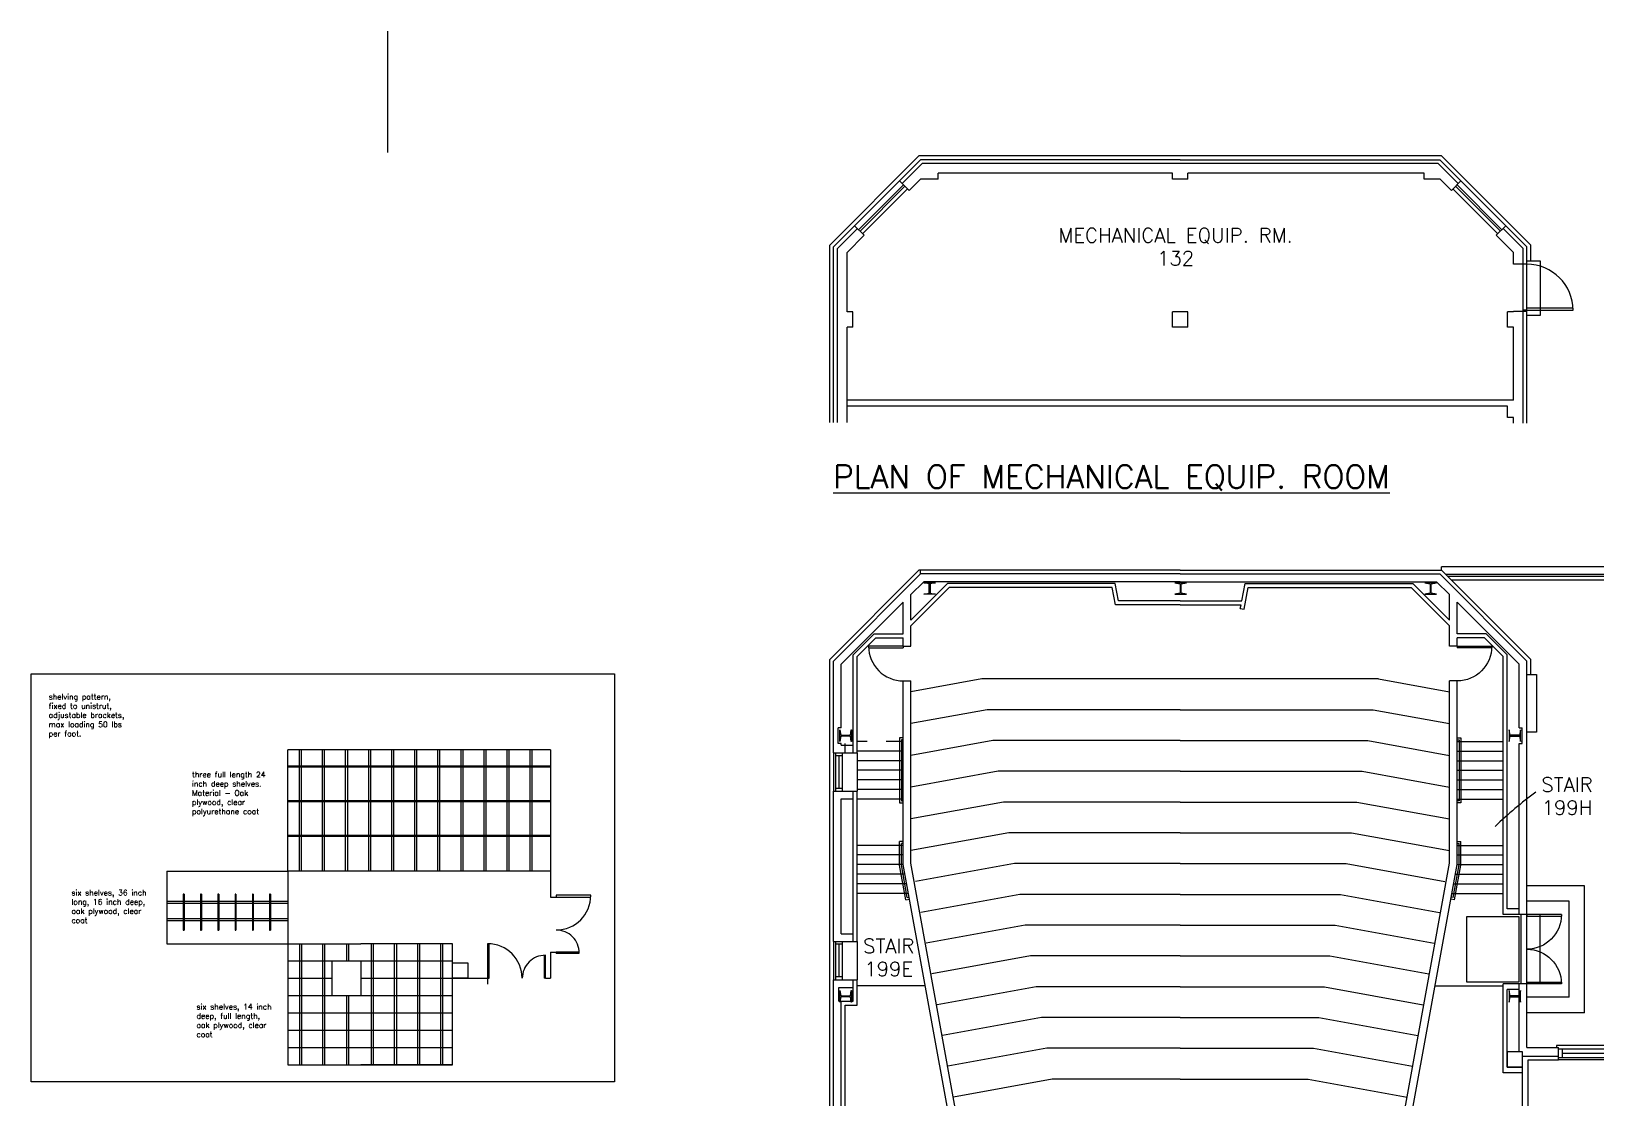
# Model space of a CAD drawing. Extents: x -337 to 2834, y 93 to 2794.
# Drawn here: x -337 to 1290, y 1686 to 2794 of the extents above; entities that cross this region are included whole.
import ezdxf
from ezdxf.enums import TextEntityAlignment as Align

# ---------------------------------------------------------------- set-up
doc = ezdxf.new("R2010")
doc.units = 0
doc.header["$LTSCALE"] = 40
doc.header["$MEASUREMENT"] = 0
doc.layers.get('0').update_dxf_attribs({"linetype": 'CONTINUOUS'})
doc.layers.get('Defpoints').update_dxf_attribs({"linetype": 'CONTINUOUS'})
for name, color, linetype in [('A-AREA-IDEN', 3, 'CONTINUOUS'), ('A-DOOR', 7, 'CONTINUOUS'), ('A-FLOR-IDEN', 7, 'CONTINUOUS'), ('A-FLOR-STRS', 7, 'CONTINUOUS'), ('A-GLAZ', 2, 'CONTINUOUS'), ('A-STRS-RAIL', 7, 'CONTINUOUS'), ('A-WALL', 7, 'CONTINUOUS'), ('S-COLS', 3, 'CONTINUOUS')]:
    doc.layers.add(name, color=color, linetype=linetype)
doc.styles.add('SIMPLEX', font='simplex', dxfattribs={"height": 23})
doc.dimstyles.get("Standard").update_dxf_attribs({"dimtxt": 0.18, "dimasz": 0.18, "dimexe": 0.18, "dimexo": 0.0625, "dimgap": 0.09, "dimtad": 0, "dimtih": 1, "dimtoh": 1, "dimdec": 4, "dimzin": 0, "dimdsep": 46, "dimtxsty": 'Standard', "dimcen": 0.09, "dimadec": 0, "dimazin": 0, "dimtfac": 1, "dimtdec": 4, "dimtofl": 0, "dimtmove": 0, "dimatfit": 3, "dimfxl": 0, "dimtolj": 1, "dimtzin": 0, "dimarcsym": 0})

# ---------------------------------------------------------------- blocks, each defined once
blk = doc.blocks.new('Q')
at = {"layer": 'A-STRS-RAIL', "style": 'SIMPLEX'}
for tag, p in [('ROOM', (2, 4)), ('NUMBER', (2, -15.1))]:
    blk.add_attdef(tag, text='', height=12, dxfattribs=at).set_placement(p, align=Align.CENTER)
blk = doc.blocks.new('AD05A', base_point=(203.035, 424.492))
for p, q in [((203.035, 424.492), (203.084, 424.492)), ((203.035, 424.492), (203.035, 423.492)), ((203.084, 423.493), (203.084, 424.492))]:
    blk.add_line(p, q)
blk.add_arc((203.035, 424.492), 1, 270, 0)
blk = doc.blocks.new('AD04A', base_point=(489.664, 570.31))
for p, q in [((488.664, 571.31), (488.664, 570.31)), ((488.713, 570.31), (488.713, 571.309)), ((490.616, 570.31), (490.616, 571.309)), ((490.664, 571.31), (490.664, 570.31)), ((488.664, 570.31), (488.713, 570.31)), ((490.664, 570.31), (490.616, 570.31))]:
    blk.add_line(p, q)
for centre, start, end in [((488.664, 570.31), 0, 90), ((490.664, 570.31), 90, 180)]:
    blk.add_arc(centre, 1, start, end)
blk = doc.blocks.new('WDO')
at = {"layer": 'A-GLAZ'}
for p, q in [((2681.4, 408.1), (2681.4, 462.1)), ((2683.6, 408.1), (2683.6, 462.1)), ((2683.6, 458.1), (2692.6, 458.1)), ((2688.1, 412.1), (2688.1, 458.1)), ((2692.6, 408.1), (2692.6, 462.1)), ((2696.3, 464.4), (2694.4, 464.4)), ((2696.3, 405.8), (2696.3, 464.4)), ((2683.6, 412.1), (2692.6, 412.1)), ((2694.4, 405.8), (2696.3, 405.8))]:
    blk.add_line(p, q, dxfattribs=at)
at = {"layer": 'A-WALL'}
for p, q in [((2681.4, 462.1), (2694.4, 462.1)), ((2681.4, 408.1), (2694.4, 408.1))]:
    blk.add_line(p, q, dxfattribs=at)
blk = doc.blocks.new('AD03A', base_point=(6.133, 5.024))
for p, q in [((6.133, 6.024), (6.133, 5.024)), ((6.182, 5.024), (6.182, 6.022)), ((6.133, 5.024), (6.182, 5.024))]:
    blk.add_line(p, q)
blk.add_arc((6.133, 5.024), 1, 0, 90)
blk = doc.blocks.new('*D13')
at = {"color": 0, "lineweight": -2}
for p, q in [((-70, 1631.5), (-70, 1662.4)), ((-58, 1631.5), (-58, 1662.4)), ((-70, 1653.4), (-74.5, 1653.4)), ((-72.3, 1651.2), (-67.8, 1655.7)), ((-60.3, 1651.2), (-55.8, 1655.7)), ((-58, 1653.4), (151.2, 1653.4))]:
    blk.add_line(p, q, dxfattribs=at)
at = {"layer": 'Defpoints', "color": 0}
for p in [(-58, 1653.4), (-70, 1625.5), (-58, 1625.5)]:
    blk.add_point(p, dxfattribs=at)
at = {"color": 0, "insert": (51.1, 1666.5), "char_height": 9, "attachment_point": 5}
blk.add_mtext('\\A1;12 to 16 inch from wall', dxfattribs=at)

msp = doc.modelspace()

# ---------------------------------------------------------------- linework, layer by layer
for p, q in [((33.91633, 2668.15228), (33.91633, 2758.15228)), ((-70.04183, 1921.22123), (-70.04183, 2047.22123)), ((-58.04183, 1921.22123), (-58.04183, 2047.22123)), ((-55.90183, 1921.22123), (-55.90183, 2047.22123)), ((-34.04183, 1921.22123), (-34.04183, 2047.22123)), ((-31.90183, 1921.22123), (-31.90183, 2047.22123)), ((-10.04183, 1921.22123), (-10.04183, 2047.22123)), ((-7.90183, 1921.22123), (-7.90183, 2047.22123)), ((13.95817, 1921.22123), (13.95817, 2047.22123)), ((16.09817, 1921.22123), (16.09817, 2047.22123)), ((37.95817, 1921.22123), (37.95817, 2047.22123)), ((40.09817, 1921.22123), (40.09817, 2047.22123)), ((61.95817, 1921.22123), (61.95817, 2047.22123)), ((64.09817, 1921.22123), (64.09817, 2047.22123)), ((85.95817, 1921.22123), (85.95817, 2047.22123)), ((85.95817, 1921.22123), (85.95817, 2047.22123)), ((88.09817, 1921.22123), (88.09817, 2047.22123)), ((88.09817, 1921.22123), (88.09817, 2047.22123)), ((109.95817, 1921.22123), (109.95817, 2047.22123)), ((109.95817, 1921.22123), (109.95817, 2047.22123)), ((112.09817, 1921.22123), (112.09817, 2047.22123)), ((112.09817, 1921.22123), (112.09817, 2047.22123)), ((133.95817, 1921.22123), (133.95817, 2047.22123)), ((136.09817, 1921.22123), (136.09817, 2047.22123)), ((157.95817, 1921.22123), (157.95817, 2047.22123)), ((160.09817, 1921.22123), (160.09817, 2047.22123)), ((181.95817, 1921.22123), (181.95817, 2047.22123)), ((184.09817, 1921.22123), (184.09817, 2047.22123)), ((-196.04183, 1921.22123), (-70.04183, 1921.22123)), ((-196.04183, 1889.90832), (-70.04183, 1889.90832)), ((-196.04183, 1887.76832), (-70.04183, 1887.76832)), ((-179.04183, 1897.22123), (-179.04183, 1859.76832)), ((-178.04183, 1897.22123), (-178.04183, 1859.76832)), ((-161.04183, 1897.22123), (-161.04183, 1859.76832)), ((-160.04183, 1897.22123), (-160.04183, 1859.76832)), ((-143.04183, 1897.22123), (-143.04183, 1859.76832)), ((-142.04183, 1897.22123), (-142.04183, 1859.76832)), ((-125.04183, 1897.22123), (-125.04183, 1859.76832)), ((-124.04183, 1897.22123), (-124.04183, 1859.76832)), ((-107.04183, 1897.22123), (-107.04183, 1859.76832)), ((-106.04183, 1897.22123), (-106.04183, 1859.76832)), ((-89.04183, 1897.22123), (-89.04183, 1859.76832)), ((-88.04183, 1897.22123), (-88.04183, 1859.76832)), ((202.95817, 1894.22123), (208.96045, 1894.22123)), ((-196.04183, 1871.90832), (-70.04183, 1871.90832)), ((-196.04183, 1869.76832), (-70.04183, 1869.76832)), ((-179.04183, 1859.76832), (-178.04183, 1859.76832)), ((-161.04183, 1859.76832), (-160.04183, 1859.76832)), ((-143.04183, 1859.76832), (-142.04183, 1859.76832)), ((-125.04183, 1859.76832), (-124.04183, 1859.76832)), ((-107.04183, 1859.76832), (-106.04183, 1859.76832)), ((-89.04183, 1859.76832), (-88.04183, 1859.76832)), ((-196.04183, 1845.76832), (-70.04183, 1845.76832)), ((-70.04183, 1845.76832), (-70.04183, 1719.76832)), ((-58.04183, 1845.76832), (-58.04183, 1719.76832)), ((-55.90183, 1845.76832), (-55.90183, 1719.76832)), ((-34.04183, 1845.76832), (-34.04183, 1719.76832)), ((-31.90183, 1845.76832), (-31.90183, 1719.76832)), ((-70.04183, 1827.76832), (100.95817, 1827.76832)), ((202.95817, 1837.1051), (208.96045, 1837.1051)), ((-70.04183, 1809.76832), (-24.31476, 1809.76832)), ((5.68524, 1809.76832), (100.95817, 1809.76832)), ((16.95817, 1719.76832), (16.95817, 1809.76832)), ((19.09817, 1719.76832), (19.09817, 1809.76832)), ((40.95817, 1719.76832), (40.95817, 1809.76832)), ((43.09817, 1719.76832), (43.09817, 1809.76832)), ((64.95817, 1719.76832), (64.95817, 1809.76832)), ((67.09817, 1719.76832), (67.09817, 1809.76832)), ((88.95817, 1719.76832), (88.95817, 1809.76832)), ((91.09817, 1719.76832), (91.09817, 1809.76832)), ((100.95817, 1719.76832), (100.95817, 1809.76832)), ((-70.04183, 1791.76832), (100.95817, 1791.76832)), ((-8.85846, 1719.76832), (-8.85846, 1791.76832)), ((-6.71846, 1719.76832), (-6.71846, 1791.76832)), ((-70.04183, 1773.76832), (100.95817, 1773.76832)), ((-70.04183, 1755.76832), (100.95817, 1755.76832)), ((-70.04183, 1737.76832), (100.95817, 1737.76832)), ((-70.04183, 1719.76832), (100.95817, 1719.76832))]:
    msp.add_line(p, q)
msp.add_lwpolyline([(-336.92667, 2126.39303), (269.5962, 2126.39303), (269.5962, 1702.16337), (-336.92667, 1702.16337)], close=True)
at = {"layer": 'A-AREA-IDEN'}
msp.add_arc((1495.37712, 1643.96855), 448.14253, 126.67594069, 133.77275202, dxfattribs=at)
at = {"layer": 'A-DOOR'}
for p, q in [((1156, 1805.93148), (1156, 1873.93148)), ((1156, 1873.93148), (1210, 1873.93148)), ((1210, 1873.93148), (1210, 1805.93148)), ((1212.34362, 1804.01162), (1212.34362, 1876.01162)), ((1218.39123, 1804.01162), (1218.39123, 1876.01162)), ((1210, 1805.93148), (1156, 1805.93148))]:
    msp.add_line(p, q, dxfattribs=at)
at = {"layer": 'A-FLOR-STRS'}
for p, q in [((532.25856, 2055.96574), (521.89123, 2055.96574)), ((569.89123, 2055.96574), (552.00586, 2055.96574)), ((1145.89123, 2055.96574), (1193.89123, 2055.96574)), ((569.89123, 2045.96574), (521.89123, 2045.96574)), ((569.89123, 2035.96574), (521.89123, 2035.96574)), ((1145.89123, 2045.96574), (1193.89123, 2045.96574)), ((1145.89123, 2035.96574), (1193.89123, 2035.96574)), ((569.89123, 2025.96574), (521.89123, 2025.96574)), ((1145.89123, 2025.96574), (1193.89123, 2025.96574)), ((569.89123, 2015.96574), (521.89123, 2015.96574)), ((569.89123, 2005.96574), (521.89123, 2005.96574)), ((1145.89123, 2015.96574), (1193.89123, 2015.96574)), ((1145.89123, 2005.96574), (1193.89123, 2005.96574)), ((569.89123, 1995.96574), (521.89123, 1995.96574)), ((1145.89123, 1995.96574), (1193.89123, 1995.96574)), ((569.89123, 1947.96574), (521.89123, 1947.96574)), ((569.89123, 1937.96574), (521.89123, 1937.96574)), ((1145.89123, 1947.96574), (1193.89123, 1947.96574)), ((1145.89123, 1937.96574), (1193.89123, 1937.96574)), ((569.89123, 1927.96574), (521.89123, 1927.96574)), ((1145.89123, 1927.96574), (1193.89123, 1927.96574)), ((571.70941, 1917.96574), (521.89123, 1917.96574)), ((573.52759, 1907.96574), (521.89123, 1907.96574)), ((1142.25487, 1907.96574), (1193.89123, 1907.96574)), ((1144.07305, 1917.96574), (1193.89123, 1917.96574)), ((1278.39123, 1906.01162), (1218.39123, 1906.01162)), ((1278.39123, 1774.01162), (1278.39123, 1906.01162)), ((575.34577, 1897.96574), (521.89123, 1897.96574)), ((1140.43668, 1897.96574), (1193.89123, 1897.96574)), ((1262.39123, 1890.01162), (1218.39123, 1890.01162)), ((1262.39123, 1790.01162), (1262.39123, 1890.01162)), ((1232.39123, 1876.01162), (1218.39123, 1876.01162)), ((1232.39123, 1804.01162), (1232.39123, 1876.01162)), ((592.80032, 1801.96574), (521.89123, 1801.96574)), ((1122.98214, 1801.96574), (1193.89123, 1801.96574)), ((1232.39123, 1804.01162), (1218.39123, 1804.01162)), ((1262.39123, 1790.01162), (1218.39123, 1790.01162)), ((1278.39123, 1774.01162), (1218.39123, 1774.01162))]:
    msp.add_line(p, q, dxfattribs=at)
at = {"layer": 'A-GLAZ'}
for p, q in [((519.2959, 2592.01542), (565.96495, 2638.68446)), ((1196.48656, 2592.01542), (1149.81751, 2638.68446)), ((523.36549, 2587.94583), (570.03453, 2634.61488)), ((524.96998, 2586.34134), (571.63903, 2633.01039)), ((527.5495, 2583.76182), (574.21855, 2630.43086)), ((1188.23296, 2583.76182), (1141.56391, 2630.43086)), ((1190.81248, 2586.34134), (1144.14343, 2633.01039)), ((1192.41697, 2587.94583), (1145.74792, 2634.61488)), ((497.39123, 2044.17057), (497.39123, 2004.17057)), ((499.39123, 2044.17057), (499.39123, 2004.17057)), ((506.39123, 2041.17057), (499.39123, 2041.17057)), ((502.89123, 2041.17057), (502.89123, 2007.17057)), ((506.39123, 2044.17057), (506.39123, 2004.17057)), ((521.89123, 2044.17057), (521.89123, 2004.17057)), ((506.39123, 2007.17057), (499.39123, 2007.17057)), ((497.39123, 1848.17057), (497.39123, 1808.17057)), ((499.39123, 1848.17057), (499.39123, 1808.17057)), ((506.39123, 1845.17057), (499.39123, 1845.17057)), ((502.89123, 1845.17057), (502.89123, 1811.17057)), ((506.39123, 1848.17057), (506.39123, 1808.17057)), ((521.89123, 1848.17057), (521.89123, 1808.17057)), ((506.39123, 1811.17057), (499.39123, 1811.17057))]:
    msp.add_line(p, q, dxfattribs=at)
at = {"layer": 'A-STRS-RAIL'}
for p, q in [((565.89123, 2059.73034), (565.89123, 1992.19202)), ((569.89123, 2059.73034), (565.89123, 2059.73034)), ((565.89123, 2057.73034), (565.89123, 1994.19202)), ((567.89123, 2057.73034), (567.89123, 1994.19202)), ((569.89123, 2057.73034), (567.89123, 2057.73034)), ((1145.89123, 2059.73034), (1149.89123, 2059.73034)), ((1145.89123, 2057.73034), (1147.89123, 2057.73034)), ((1147.89123, 2057.73034), (1147.89123, 1994.19202)), ((1149.89123, 2059.73034), (1149.89123, 1992.19202)), ((1149.89123, 2057.73034), (1149.89123, 1994.19202)), ((565.89123, 1992.19202), (569.89123, 1992.19202)), ((567.89123, 1994.19202), (569.89123, 1994.19202)), ((1147.89123, 1994.19202), (1145.89123, 1994.19202)), ((1149.89123, 1992.19202), (1145.89123, 1992.19202)), ((565.89123, 1927.96574), (565.89123, 1952.05584)), ((569.89123, 1952.05584), (565.89123, 1952.05584)), ((567.89123, 1927.96574), (567.89123, 1950.05584)), ((569.89123, 1950.05584), (567.89123, 1950.05584)), ((1145.89123, 1952.05584), (1149.89123, 1952.05584)), ((1145.89123, 1950.05584), (1147.89123, 1950.05584)), ((1147.89123, 1927.96574), (1147.89123, 1950.05584)), ((1149.89123, 1927.96574), (1149.89123, 1952.05584)), ((572.46527, 1891.44785), (565.95575, 1927.2502)), ((574.07523, 1893.77336), (567.92349, 1927.60797)), ((1141.70722, 1893.77336), (1147.85897, 1927.60797)), ((1143.31719, 1891.44785), (1149.82671, 1927.2502)), ((572.46527, 1891.44785), (576.40075, 1892.16339)), ((574.07523, 1893.77336), (576.04297, 1894.13113)), ((1143.31719, 1891.44785), (1139.38171, 1892.16339)), ((1141.70722, 1893.77336), (1139.73948, 1894.13113))]:
    msp.add_line(p, q, dxfattribs=at)
at = {"layer": 'A-WALL'}
for p, q in [((33.91633, 2758.15228), (33.91633, 2794.15228)), ((587.86962, 2660.58914), (565.96495, 2638.68446)), ((589.52648, 2656.58914), (568.79338, 2635.85604)), ((1126.25598, 2656.58914), (1146.98908, 2635.85604)), ((1127.91284, 2660.58914), (1149.81751, 2638.68446)), ((565.96495, 2638.68446), (575.86444, 2628.78497)), ((587.66861, 2640.58914), (575.86444, 2628.78497)), ((606.17635, 2640.58914), (606.17635, 2646.58914)), ((849.89123, 2640.58914), (849.89123, 2646.58914)), ((865.89123, 2640.58914), (865.89123, 2646.58914)), ((1111.62846, 2640.58914), (1111.62846, 2646.58914)), ((1128.11385, 2640.58914), (1139.91801, 2628.78497)), ((1149.81751, 2638.68446), (1139.91801, 2628.78497)), ((519.2959, 2592.01542), (497.39123, 2570.11074)), ((522.12433, 2589.18699), (501.39123, 2568.45389)), ((519.2959, 2592.01542), (529.1954, 2582.11592)), ((1196.48656, 2592.01542), (1186.58706, 2582.11592)), ((1193.65813, 2589.18699), (1214.39123, 2568.45389)), ((1196.48656, 2592.01542), (1218.39123, 2570.11074)), ((529.1954, 2582.11592), (511.39123, 2564.31175)), ((1186.58706, 2582.11592), (1204.39123, 2564.31175)), ((1218.39123, 2555.5042), (1232.31149, 2555.5042)), ((1232.31149, 2555.5042), (1232.31149, 2498.77884)), ((1218.39123, 2552.11073), (1204.39123, 2552.11073)), ((849.89123, 2486.58914), (849.89123, 2502.58914)), ((865.89123, 2486.58914), (865.89123, 2502.58914)), ((1218.39123, 2502.77776), (1204.39123, 2502.77776)), ((1218.39123, 2504.11073), (1214.39123, 2504.11073)), ((1232.31149, 2498.77884), (1218.39123, 2498.77884)), ((587.86962, 2230.03925), (497.39123, 2139.56086)), ((587.86962, 2230.03925), (587.86962, 2233.46574)), ((1127.91284, 2230.03925), (1218.39123, 2139.56086)), ((1821.39123, 2237.46574), (1129.56969, 2237.46574)), ((1129.56969, 2234.03925), (1129.56969, 2237.46574)), ((1129.56969, 2234.03925), (1129.56969, 2237.46574)), ((1452.64835, 2229.46574), (1134.1432, 2229.46574)), ((591.18333, 2222.03925), (577.89123, 2208.74715)), ((615.9656, 2220.03925), (577.89123, 2181.96487)), ((617.62246, 2216.03925), (577.89123, 2176.30802)), ((790.53639, 2198.03925), (787.05252, 2216.03925)), ((793.83643, 2202.03925), (790.35256, 2220.03925)), ((921.94603, 2202.03925), (925.4299, 2220.03925)), ((924.34613, 2193.38955), (928.72994, 2216.03925)), ((1098.16, 2216.03925), (1137.89123, 2176.30802)), ((1099.81685, 2220.03925), (1137.89123, 2181.96487)), ((1124.59913, 2222.03925), (1137.89123, 2208.74715)), ((1454.64835, 2227.46574), (1136.1432, 2227.46574)), ((569.89123, 2200.74715), (505.39123, 2136.24715)), ((920.41901, 2194.14964), (921.17183, 2198.03925)), ((1145.89123, 2200.74715), (1210.39123, 2136.24715)), ((920.41901, 2194.14964), (924.34613, 2193.38955)), ((539.71966, 2167.74715), (517.89123, 2145.91872)), ((539.71966, 2167.74715), (569.89123, 2167.74715)), ((1176.0628, 2167.74715), (1145.89123, 2167.74715)), ((1176.0628, 2167.74715), (1197.89123, 2145.91872)), ((541.37651, 2163.74715), (521.89123, 2144.26187)), ((541.37651, 2163.74715), (569.89123, 2163.74715)), ((569.89123, 2154.88918), (577.89123, 2154.88918)), ((1145.89123, 2154.88918), (1137.89123, 2154.88918)), ((1174.40595, 2163.74715), (1145.89123, 2163.74715)), ((1174.40595, 2163.74715), (1193.89123, 2144.26187)), ((569.89123, 2118.88918), (577.89123, 2118.88918)), ((1145.89123, 2118.88918), (1137.89123, 2118.88918)), ((1218.39123, 2125.7119), (1228.39123, 2125.7119)), ((1228.39123, 2125.7119), (1228.39123, 2065.7119)), ((505.39123, 2069.96574), (502.236, 2069.96574)), ((502.236, 2053.96574), (502.236, 2069.96574)), ((1210.39123, 2069.96574), (1213.54645, 2069.96574)), ((1213.54645, 2053.96574), (1213.54645, 2069.96574)), ((505.39123, 2053.96574), (502.236, 2053.96574)), ((505.39123, 2052.17057), (517.89123, 2052.17057)), ((1210.39123, 2053.96574), (1213.54645, 2053.96574)), ((1228.39123, 2065.7119), (1218.39123, 2065.7119)), ((202.95817, 2047.22123), (-70.04183, 2047.22123)), ((202.95817, 2047.22123), (202.95817, 1894.22123)), ((497.39123, 2044.17057), (521.89123, 2044.17057)), ((202.95817, 2030.22123), (-70.04183, 2030.22123)), ((202.95817, 2029.22123), (-70.04183, 2029.22123)), ((497.39123, 2004.17057), (521.89123, 2004.17057)), ((202.95817, 1994.22123), (-70.04183, 1994.22123)), ((202.95817, 1993.22123), (-70.04183, 1993.22123)), ((505.39123, 1996.17057), (517.89123, 1996.17057)), ((202.95817, 1958.22123), (-70.04183, 1958.22123)), ((202.95817, 1957.22123), (-70.04183, 1957.22123)), ((-196.04183, 1921.22123), (-196.04183, 1845.76832)), ((202.95817, 1921.22123), (-70.04183, 1921.22123)), ((-70.04183, 1921.22123), (-70.04183, 1845.76832)), ((626.46334, 1616.81914), (569.89123, 1927.96574)), ((634.3343, 1618.25022), (577.76219, 1929.39682)), ((1081.44816, 1618.25022), (1138.02027, 1929.39682)), ((1089.31912, 1616.81914), (1145.89123, 1927.96574)), ((-178.04183, 1897.22123), (-179.04183, 1897.22123)), ((-160.04183, 1897.22123), (-161.04183, 1897.22123)), ((-142.04183, 1897.22123), (-143.04183, 1897.22123)), ((-124.04183, 1897.22123), (-125.04183, 1897.22123)), ((-106.04183, 1897.22123), (-107.04183, 1897.22123)), ((-88.04183, 1897.22123), (-89.04183, 1897.22123)), ((1218.39123, 1876.01162), (1193.89123, 1876.01162)), ((1210.39123, 1882.01162), (1197.89123, 1882.01162)), ((505.39123, 1856.17057), (517.89123, 1856.17057)), ((-70.04183, 1845.76832), (5.68524, 1845.76832)), ((-8.85846, 1827.76832), (-8.85846, 1845.76832)), ((-6.71846, 1827.76832), (-6.71846, 1845.76832)), ((100.95817, 1845.76832), (5.68524, 1845.76832)), ((16.95817, 1809.76832), (16.95817, 1845.76832)), ((19.09817, 1809.76832), (19.09817, 1845.76832)), ((40.95817, 1809.76832), (40.95817, 1845.76832)), ((43.09817, 1809.76832), (43.09817, 1845.76832)), ((64.95817, 1809.76832), (64.95817, 1845.76832)), ((67.09817, 1809.76832), (67.09817, 1845.76832)), ((88.95817, 1809.76832), (88.95817, 1845.76832)), ((91.09817, 1809.76832), (91.09817, 1845.76832)), ((100.95817, 1809.76832), (100.95817, 1845.76832)), ((497.39123, 1848.17057), (521.89123, 1848.17057)), ((-24.31476, 1827.76832), (-24.31476, 1791.76832)), ((5.68524, 1827.76832), (5.68524, 1791.76832)), ((202.95817, 1837.1051), (202.95817, 1809.76832)), ((100.95817, 1809.76832), (137.55806, 1809.76832)), ((137.55806, 1809.76832), (137.55806, 1803.76832)), ((173.55806, 1809.76832), (173.6639, 1809.76832)), ((197.6639, 1809.76832), (202.95817, 1809.76832)), ((497.39123, 1808.17057), (521.89123, 1808.17057)), ((502.92282, 1800.17057), (517.89123, 1800.17057)), ((1218.39123, 1804.01162), (1193.89123, 1804.01162)), ((1210.39123, 1798.01162), (1197.89123, 1798.01162)), ((502.92282, 1785.96574), (517.89123, 1785.96574)), ((509.39123, 1781.96574), (521.89123, 1781.96574)), ((1213.89123, 1717.46574), (1213.89123, 1728.96574)), ((1213.89123, 1532.96574), (1213.89123, 1724.96574)), ((1219.89123, 1502.46574), (1219.89123, 1724.96574)), ((-70.04183, 1719.76832), (-24.31476, 1719.76832)), ((100.95817, 1719.76832), (5.68524, 1719.76832)), ((1213.89123, 1711.46574), (1193.89123, 1711.46574)), ((1213.89123, 1717.46574), (1197.89123, 1717.46574))]:
    msp.add_line(p, q, dxfattribs=at)
at = {"layer": 'A-WALL', "color": 4}
for p, q in [((586.21277, 2664.58914), (493.39123, 2571.7676)), ((1129.56969, 2664.58914), (586.21277, 2664.58914)), ((1129.56969, 2664.58914), (1222.39123, 2571.7676)), ((493.39123, 2387.63297), (493.39123, 2571.7676)), ((1222.39123, 2555.5042), (1222.39123, 2571.7676)), ((586.21277, 2234.03925), (493.39123, 2141.21771)), ((857.89123, 2234.03925), (586.21277, 2234.03925)), ((857.89123, 2234.03925), (1129.56969, 2234.03925)), ((1129.56969, 2234.03925), (1222.39123, 2141.21771)), ((1821.39123, 2223.46574), (1140.1432, 2223.46574)), ((493.39123, 1531.96574), (493.39123, 2141.21771)), ((1222.39123, 2125.7119), (1222.39123, 2141.21771)), ((651.66794, 2121.00358), (577.89123, 2107.58963)), ((1064.11451, 2121.00358), (651.66794, 2121.00358)), ((1064.11451, 2121.00358), (1137.89123, 2107.58963)), ((657.29757, 2089.00358), (577.89123, 2074.56606)), ((857.89123, 2089.00358), (657.29757, 2089.00358)), ((857.89123, 2089.00358), (1058.48489, 2089.00358)), ((1058.48489, 2089.00358), (1137.89123, 2074.56606)), ((662.9272, 2057.00358), (577.89123, 2041.54249)), ((857.89123, 2057.00358), (662.9272, 2057.00358)), ((857.89123, 2057.00358), (1052.85526, 2057.00358)), ((1052.85526, 2057.00358), (1137.89123, 2041.54249)), ((668.55683, 2025.00358), (577.89123, 2008.51892)), ((857.89123, 2025.00358), (668.55683, 2025.00358)), ((857.89123, 2025.00358), (1047.22563, 2025.00358)), ((1047.22563, 2025.00358), (1137.89123, 2008.51892)), ((674.18646, 1993.00358), (577.89123, 1975.49535)), ((857.89123, 1993.00358), (674.18646, 1993.00358)), ((857.89123, 1993.00358), (1041.596, 1993.00358)), ((1041.596, 1993.00358), (1137.89123, 1975.49535)), ((679.81609, 1961.00358), (577.89123, 1942.47179)), ((857.89123, 1961.00358), (679.81609, 1961.00358)), ((857.89123, 1961.00358), (1035.96637, 1961.00358)), ((1035.96637, 1961.00358), (1137.89123, 1942.47179)), ((685.44572, 1929.00358), (582.5549, 1910.29616)), ((857.89123, 1929.00358), (685.44572, 1929.00358)), ((857.89123, 1929.00358), (1030.33674, 1929.00358)), ((1030.33674, 1929.00358), (1133.22756, 1910.29616)), ((691.07535, 1897.00358), (588.18453, 1878.29616)), ((857.89123, 1897.00358), (691.07535, 1897.00358)), ((857.89123, 1897.00358), (1024.70711, 1897.00358)), ((1024.70711, 1897.00358), (1127.59793, 1878.29616)), ((696.70498, 1865.00358), (593.81416, 1846.29616)), ((857.89123, 1865.00358), (696.70498, 1865.00358)), ((857.89123, 1865.00358), (1019.07748, 1865.00358)), ((1019.07748, 1865.00358), (1121.9683, 1846.29616)), ((702.33461, 1833.00358), (599.44379, 1814.29616)), ((857.89123, 1833.00358), (702.33461, 1833.00358)), ((857.89123, 1833.00358), (1013.44785, 1833.00358)), ((1013.44785, 1833.00358), (1116.33867, 1814.29616)), ((707.96424, 1801.00358), (605.07342, 1782.29616)), ((857.89123, 1801.00358), (707.96424, 1801.00358)), ((857.89123, 1801.00358), (1007.81822, 1801.00358)), ((1007.81822, 1801.00358), (1110.70904, 1782.29616)), ((713.59387, 1769.00358), (610.70305, 1750.29616)), ((857.89123, 1769.00358), (713.59387, 1769.00358)), ((857.89123, 1769.00358), (1002.18859, 1769.00358)), ((1002.18859, 1769.00358), (1105.07941, 1750.29616)), ((719.2235, 1737.00358), (616.33268, 1718.29616)), ((857.89123, 1737.00358), (719.2235, 1737.00358)), ((857.89123, 1737.00358), (996.55896, 1737.00358)), ((996.55896, 1737.00358), (1099.44978, 1718.29616)), ((724.85313, 1705.00358), (621.96231, 1686.29616)), ((857.89123, 1705.00358), (724.85313, 1705.00358)), ((857.89123, 1705.00358), (990.92933, 1705.00358)), ((990.92933, 1705.00358), (1093.82015, 1686.29616))]:
    msp.add_line(p, q, dxfattribs=at)
at = {"layer": 'A-WALL', "color": 7}
for p, q in [((857.89123, 2660.58914), (587.86962, 2660.58914)), ((1126.25598, 2656.58914), (589.52648, 2656.58914)), ((857.89123, 2660.58914), (1127.91284, 2660.58914)), ((606.17635, 2640.58914), (587.66861, 2640.58914)), ((849.89123, 2646.58914), (606.17635, 2646.58914)), ((865.89123, 2640.58914), (849.89123, 2640.58914)), ((1111.62846, 2646.58914), (865.89123, 2646.58914)), ((1128.11385, 2640.58914), (1111.62846, 2640.58914)), ((497.39123, 2387.63297), (497.39123, 2570.11074)), ((501.39123, 2387.63297), (501.39123, 2568.45389)), ((511.39123, 2502.58914), (511.39123, 2564.31175)), ((1204.39123, 2552.11073), (1204.39123, 2564.31175)), ((1214.39123, 2551.66315), (1214.39123, 2568.45389)), ((1218.39123, 2551.66315), (1218.39123, 2570.11074)), ((1214.39123, 2386.83603), (1214.39123, 2552.11073)), ((1218.39123, 2386.83603), (1218.39123, 2552.11073)), ((517.39123, 2502.58914), (511.39123, 2502.58914)), ((517.39123, 2486.58914), (517.39123, 2502.58914)), ((865.89123, 2502.58914), (849.89123, 2502.58914)), ((1198.39123, 2486.58914), (1198.39123, 2502.58914)), ((1204.39123, 2502.58914), (1198.39123, 2502.58914)), ((1204.39123, 2502.58914), (1204.39123, 2502.77776)), ((511.39123, 2387.63297), (511.39123, 2486.58914)), ((517.39123, 2486.58914), (511.39123, 2486.58914)), ((865.89123, 2486.58914), (849.89123, 2486.58914)), ((1204.39123, 2486.58914), (1198.39123, 2486.58914)), ((1204.39123, 2410.58914), (1204.39123, 2486.58914)), ((1204.39123, 2410.58914), (511.39123, 2410.58914)), ((1198.39123, 2404.58914), (511.39123, 2404.58914)), ((1198.39123, 2392.58914), (1198.39123, 2404.58914)), ((1204.39123, 2392.58914), (1198.39123, 2392.58914)), ((1204.39123, 2386.83603), (1204.39123, 2392.58914)), ((857.89123, 2230.03925), (587.86962, 2230.03925)), ((857.89123, 2230.03925), (1127.91284, 2230.03925)), ((857.89123, 2222.03925), (591.18333, 2222.03925)), ((790.35256, 2220.03925), (615.9656, 2220.03925)), ((787.05252, 2216.03925), (617.62246, 2216.03925)), ((857.89123, 2222.03925), (1124.59913, 2222.03925)), ((925.4299, 2220.03925), (1099.81685, 2220.03925)), ((928.72994, 2216.03925), (1098.16, 2216.03925)), ((569.89123, 2167.74715), (569.89123, 2200.74715)), ((577.89123, 2181.96487), (577.89123, 2208.74715)), ((857.89123, 2198.03925), (790.53639, 2198.03925)), ((857.89123, 2202.03925), (793.83643, 2202.03925)), ((857.89123, 2202.03925), (921.94603, 2202.03925)), ((857.89123, 2198.03925), (921.17183, 2198.03925)), ((1137.89123, 2181.96487), (1137.89123, 2208.74715)), ((1145.89123, 2167.74715), (1145.89123, 2200.74715)), ((577.89123, 2154.88918), (577.89123, 2176.30802)), ((1137.89123, 2154.88918), (1137.89123, 2176.30802)), ((569.89123, 2154.88918), (569.89123, 2163.74715)), ((1145.89123, 2154.88918), (1145.89123, 2163.74715)), ((497.39123, 2044.17057), (497.39123, 2139.56086)), ((505.39123, 2069.96574), (505.39123, 2136.24715)), ((517.89123, 2044.17057), (517.89123, 2145.91872)), ((521.89123, 2044.17057), (521.89123, 2144.26187)), ((1193.89123, 1876.01162), (1193.89123, 2144.26187)), ((1197.89123, 1882.01162), (1197.89123, 2145.91872)), ((1210.39123, 2069.96574), (1210.39123, 2136.24715)), ((1218.39123, 1876.01162), (1218.39123, 2139.56086)), ((569.89123, 1927.96574), (569.89123, 2118.88918)), ((577.89123, 1928.6871), (577.89123, 2118.88918)), ((1137.89123, 1928.6871), (1137.89123, 2118.88918)), ((1145.89123, 1927.96574), (1145.89123, 2118.88918)), ((505.39123, 2052.17057), (505.39123, 2053.96574)), ((509.39123, 2044.17057), (509.39123, 2053.96574)), ((1210.39123, 1876.01162), (1210.39123, 2053.96574)), ((497.39123, 1848.17057), (497.39123, 2004.17057)), ((517.89123, 1848.17057), (517.89123, 2004.17057)), ((521.89123, 1848.17057), (521.89123, 2004.17057)), ((505.39123, 1856.17057), (505.39123, 1996.17057)), ((497.39123, 1652.17057), (497.39123, 1808.17057)), ((517.89123, 1785.96574), (517.89123, 1808.17057)), ((521.89123, 1781.96574), (521.89123, 1808.17057)), ((502.92282, 1785.96574), (502.92282, 1800.17057)), ((1193.89123, 1711.46574), (1193.89123, 1804.01162)), ((1197.89123, 1717.46574), (1197.89123, 1798.01162)), ((1210.39123, 1733.46574), (1210.39123, 1804.01162)), ((1218.39123, 1737.96574), (1218.39123, 1804.01162)), ((505.39123, 1652.17057), (505.39123, 1785.96574)), ((509.39123, 1652.17057), (509.39123, 1781.96574)), ((1213.89123, 1728.96574), (1251.39123, 1728.96574)), ((1218.39123, 1737.96574), (1251.39123, 1737.96574)), ((1219.89123, 1724.96574), (1251.39123, 1724.96574))]:
    msp.add_line(p, q, dxfattribs=at)
at = {"layer": 'S-COLS'}
for points in [[(603.39123, 2220.96574), (603.39123, 2220.9177, -0.3666293647), (603.35641, 2220.8766), (597.92605, 2219.97154, 0.3666293647), (597.89123, 2219.93044), (597.89123, 2210.00103, 0.3666293647), (597.92605, 2209.95994), (603.35641, 2209.05487, -0.3666293647), (603.39123, 2209.01377), (603.39123, 2208.96574), (591.39123, 2208.96574), (591.39123, 2209.01377, -0.3666293647), (591.42605, 2209.05487), (596.85641, 2209.95994, 0.3666293647), (596.89123, 2210.00103), (596.89123, 2219.93044, 0.3666293647), (596.85641, 2219.97154), (591.42605, 2220.8766, -0.3666293647), (591.39123, 2220.9177), (591.39123, 2220.96574)], [(852.39123, 2220.96574), (852.39123, 2220.9177, 0.3666293647), (852.42605, 2220.8766), (857.85641, 2219.97154, -0.3666293647), (857.89123, 2219.93044), (857.89123, 2210.00103, -0.3666293647), (857.85641, 2209.95994), (852.42605, 2209.05487, 0.3666293647), (852.39123, 2209.01377), (852.39123, 2208.96574), (864.39123, 2208.96574), (864.39123, 2209.01377, 0.3666293647), (864.35641, 2209.05487), (858.92605, 2209.95994, -0.3666293647), (858.89123, 2210.00103), (858.89123, 2219.93044, -0.3666293647), (858.92605, 2219.97154), (864.35641, 2220.8766, 0.3666293647), (864.39123, 2220.9177), (864.39123, 2220.96574)], [(1112.39123, 2220.96574), (1112.39123, 2220.9177, 0.3666293647), (1112.42605, 2220.8766), (1117.85641, 2219.97154, -0.3666293647), (1117.89123, 2219.93044), (1117.89123, 2210.00103, -0.3666293647), (1117.85641, 2209.95994), (1112.42605, 2209.05487, 0.3666293647), (1112.39123, 2209.01377), (1112.39123, 2208.96574), (1124.39123, 2208.96574), (1124.39123, 2209.01377, 0.3666293647), (1124.35641, 2209.05487), (1118.92605, 2209.95994, -0.3666293647), (1118.89123, 2210.00103), (1118.89123, 2219.93044, -0.3666293647), (1118.92605, 2219.97154), (1124.35641, 2220.8766, 0.3666293647), (1124.39123, 2220.9177), (1124.39123, 2220.96574)], [(515.89123, 2055.96574), (515.84319, 2055.96574, -0.3666293647), (515.80209, 2056.00055), (514.89703, 2061.43092, 0.3666293647), (514.85593, 2061.46574), (504.92653, 2061.46574, 0.3666293647), (504.88543, 2061.43092), (503.98036, 2056.00055, -0.3666293647), (503.93927, 2055.96574), (503.89123, 2055.96574), (503.89123, 2067.96574), (503.93927, 2067.96574, -0.3666293647), (503.98036, 2067.93092), (504.88543, 2062.50055, 0.3666293647), (504.92653, 2062.46574), (514.85593, 2062.46574, 0.3666293647), (514.89703, 2062.50055), (515.80209, 2067.93092, -0.3666293647), (515.84319, 2067.96574), (515.89123, 2067.96574)], [(1199.89123, 2055.96574), (1199.93927, 2055.96574, 0.3666293647), (1199.98036, 2056.00055), (1200.88543, 2061.43092, -0.3666293647), (1200.92653, 2061.46574), (1210.85593, 2061.46574, -0.3666293647), (1210.89703, 2061.43092), (1211.80209, 2056.00055, 0.3666293647), (1211.84319, 2055.96574), (1211.89123, 2055.96574), (1211.89123, 2067.96574), (1211.84319, 2067.96574, 0.3666293647), (1211.80209, 2067.93092), (1210.89703, 2062.50055, -0.3666293647), (1210.85593, 2062.46574), (1200.92653, 2062.46574, -0.3666293647), (1200.88543, 2062.50055), (1199.98036, 2067.93092, 0.3666293647), (1199.93927, 2067.96574), (1199.89123, 2067.96574)], [(515.89123, 1784.96574), (515.84319, 1784.96574, -0.3666293647), (515.80209, 1785.00055), (514.89703, 1790.43092, 0.3666293647), (514.85593, 1790.46574), (504.92653, 1790.46574, 0.3666293647), (504.88543, 1790.43092), (503.98036, 1785.00055, -0.3666293647), (503.93927, 1784.96574), (503.89123, 1784.96574), (503.89123, 1796.96574), (503.93927, 1796.96574, -0.3666293647), (503.98036, 1796.93092), (504.88543, 1791.50055, 0.3666293647), (504.92653, 1791.46574), (514.85593, 1791.46574, 0.3666293647), (514.89703, 1791.50055), (515.80209, 1796.93092, -0.3666293647), (515.84319, 1796.96574), (515.89123, 1796.96574)], [(1199.89123, 1784.96574), (1199.93927, 1784.96574, 0.3666293647), (1199.98036, 1785.00055), (1200.88543, 1790.43092, -0.3666293647), (1200.92653, 1790.46574), (1210.85593, 1790.46574, -0.3666293647), (1210.89703, 1790.43092), (1211.80209, 1785.00055, 0.3666293647), (1211.84319, 1784.96574), (1211.89123, 1784.96574), (1211.89123, 1796.96574), (1211.84319, 1796.96574, 0.3666293647), (1211.80209, 1796.93092), (1210.89703, 1791.50055, -0.3666293647), (1210.85593, 1791.46574), (1200.92653, 1791.46574, -0.3666293647), (1200.88543, 1791.50055), (1199.98036, 1796.93092, 0.3666293647), (1199.93927, 1796.96574), (1199.89123, 1796.96574)]]:
    msp.add_lwpolyline(points, format="xyb", close=True, dxfattribs=at)
for points in [[(100.95817, 1809.76832), (100.95817, 1825.76832), (116.95817, 1825.76832), (116.95817, 1809.76832), (100.95817, 1809.76832)], [(1197.89123, 1733.46574), (1197.89123, 1717.46574), (1213.89123, 1717.46574), (1213.89123, 1733.46574), (1197.89123, 1733.46574)]]:
    msp.add_lwpolyline(points, dxfattribs=at)

# ---------------------------------------------------------------- block references
at = {"layer": 'A-AREA-IDEN', "xscale": 1.25, "yscale": 1.25, "zscale": 1.25}
for p, values in [((850.58934, 2569.63345), {'ROOM': 'MECHANICAL EQUIP. RM.', 'NUMBER': '132'}), ((1257.65273, 1998.61506), {'ROOM': 'STAIR', 'NUMBER': '199H'}), ((552.28589, 1830.89703), {'ROOM': 'STAIR', 'NUMBER': '199E'})]:
    msp.add_blockref('Q', p, dxfattribs=at).add_auto_attribs(values)
at = {"layer": 'A-DOOR', "zscale": 0.01}
for name, p, xscale, yscale, rotation in [('AD05A', (1218.39123, 2504.11073), 48, 48, 90), ('AD05A', (569.89123, 2154.88918), 36, 36, 270), ('AD05A', (1145.89123, 2154.88918), -36, 36, 90), ('AD03A', (208.96045, 1896.04428), 36, 36, 270), ('AD04A', (1218.39123, 1840.01162), -36, 36, 270), ('AD05A', (208.96045, 1835.93844), 24, 24, 89.99999999999999), ('AD05A', (197.6639, 1809.76832), 24, 24, 180)]:
    msp.add_blockref(name, p, dxfattribs=dict(at, xscale=xscale, yscale=yscale, rotation=rotation))
at = {"layer": 'A-DOOR', "xscale": 36, "yscale": 36, "zscale": 0.01}
msp.add_blockref('AD03A', (137.55806, 1809.76832), dxfattribs=at)
at = {"layer": 'A-GLAZ', "rotation": 90.00000000000163}
msp.add_blockref('WDO', (1713.48197, -956.42549), dxfattribs=at)

# ---------------------------------------------------------------- texts
at = {"char_height": 5.75, "width": 89.265625, "attachment_point": 1, "style": 'SIMPLEX'}
for s, insert in [('shelving pattern, fixed to unistrut, adjustable brackets,\\Pmax loading 50 lbs per foot.', (-318.81376, 2105.35183)), ('three full length 24 inch deep shelves. Material - Oak plywood, clear polyurethane coat ', (-169.77569, 2024.45107)), ('six shelves, 36 inch long, 16 inch deep, oak plywood, clear coat', (-295.16381, 1901.65468)), ('six shelves, 14 inch deep, full length, oak plywood, clear coat', (-165.08367, 1783.10035))]:
    msp.add_mtext(s, dxfattribs=dict(at, insert=insert))
at = {"layer": 'A-FLOR-IDEN', "style": 'SIMPLEX'}
msp.add_text('%%UPLAN OF MECHANICAL EQUIP. ROOM', height=24, dxfattribs=at).set_placement((496.86321, 2319.1752))

# ---------------------------------------------------------------- dimensions: what is measured, and where the dimension line sits
dim = msp.add_linear_dim(base=(-58.04183, 1653.40431), p1=(-70.04183, 1625.52904), p2=(-58.04183, 1625.52904), text='12 to 16 inch from wall', dimstyle='Standard', override={"dimscale": 96, "dimtxt": 0.09375, "dimasz": 0.09375, "dimexe": 0.09375, "dimtad": 1, "dimtih": 0, "dimtoh": 0, "dimrnd": 0.125, "dimzin": 1, "dimtsz": 0.0234, "dimdle": 0.09375})
dim.commit()
dim.dimension.update_dxf_attribs({"geometry": '*D13', "text_midpoint": (51.08377, 1666.54431)})

doc.saveas('drawing.dxf')
